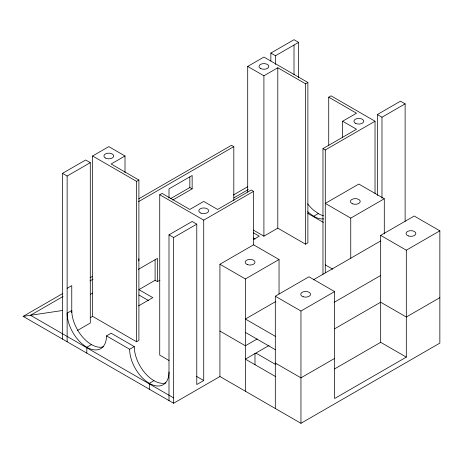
<?xml version="1.0" encoding="UTF-8"?>
<svg xmlns="http://www.w3.org/2000/svg" width="463" height="463" viewBox="0 0 463 463"><rect width="100%" height="100%" fill="white"/><g stroke="black" fill="none" stroke-linecap="round" stroke-linejoin="round"><path stroke-width="0.69" d="M62.505 339.095L62.505 173.359L85.655 159.995L90.285 162.663L90.285 323.052L77.321 330.541M125.01 155.985L111.12 164L138.9 180.043L138.9 340.432L136.585 341.769L92.6 316.374L92.6 155.985L108.805 146.626L125.01 155.985L125.01 172.601M247.705 192.018L247.705 66.435L263.91 57.076L307.883 82.466L307.883 242.855L305.568 244.192L277.8 228.161L263.91 236.176L253.313 230.059M270.855 61.006L270.855 53.071L294.005 39.702L298.635 42.376L298.635 77.778M62.505 173.359L67.135 176.033L90.285 162.663M270.855 53.071L275.485 55.739L298.635 42.376M247.705 66.435L263.91 75.793L277.8 67.772L305.568 83.803L307.883 82.466M92.6 155.985L136.585 181.38L138.9 180.043M138.79 198.818L231.5 145.289L233.815 146.626L233.815 200.589M138.599 201.602L233.815 146.626M169.03 360.498L159.735 355.133L159.735 194.744L162.05 193.407L189.83 209.444L203.72 201.428L217.61 209.444L251.264 190.015L253.579 191.352L253.579 244.817L219.925 264.246L219.925 376.517L300.95 423.298L439.85 343.106L439.85 230.829L414.206 216.024L380.667 235.389L380.667 342.313L334.523 368.953M328.73 145.579L328.73 97.178L331.045 95.841L375.03 121.231L375.03 193.482M170.436 198.725L189.83 187.527L192.145 188.863L192.145 175.5L168.995 188.863L168.995 198.008M172.751 200.062L192.145 188.863M342.62 137.852L342.62 121.231L356.51 113.215L328.73 97.178M67.135 288.304L71.765 285.63L71.765 312.606M219.925 376.517L173.625 403.25L23.15 316.374L62.569 293.617M90.1 277.719L92.6 276.278M233.375 194.998L247.769 186.693M168.995 400.576L168.995 234.839L192.145 221.476L196.775 224.15L196.775 384.539L203.72 380.528L203.72 220.139L253.579 191.352M377.345 195.467L377.345 114.552L400.495 101.183L405.125 103.857L405.125 221.314M63.043 296.488L30.506 315.274L173.625 397.902M89.944 280.954L93.075 279.148M233.85 197.875L248.243 189.564M322.971 274.327L322.971 148.617L356.51 129.252L342.62 121.231M168.995 234.839L173.625 237.513L196.775 224.15M322.971 148.617L325.286 149.954L375.03 121.231M377.345 114.552L381.975 117.226L405.125 103.857M90.285 294.451L92.6 293.114M138.379 269.356L157.42 258.366L157.42 281.62L155.105 280.283L138.9 289.641L152.79 297.663L138.593 305.858M90.285 317.711L92.6 316.374M157.42 281.62L159.92 280.179M253.724 239.388L259.28 236.176L253.244 232.692M91.442 344.576L86.812 347.244L86.812 353.13M103.423 346.793A27.826 16.066 60 0 1 82.738 337.203A27.826 16.066 60 0 1 71.765 310.494L67.135 313.162A27.826 16.066 60 0 0 86.812 347.244A27.826 16.066 60 0 0 106.49 335.883L111.12 333.215L134.27 346.579A27.826 16.066 60 0 0 145.243 373.294A27.826 16.066 60 0 0 165.928 382.884M313.683 216.25L318.312 213.576M219.925 264.246L245.39 278.946L279.044 259.517L279.044 293.883M384.29 198.754L358.825 184.054L325.286 203.413L350.751 218.119L384.29 198.754L384.29 233.838M106.49 335.883L129.64 349.252L134.27 346.579M275.306 408.488L275.306 296.216L308.96 276.787L334.604 291.592L334.604 398.521L406.311 357.118L406.311 250.194L439.85 230.829M275.931 301.413L245.39 319.042L275.306 336.312M313.341 279.814L380.563 241.003M153.947 380.661L149.317 383.335L149.317 389.215M275.306 296.216L300.95 311.026L334.604 291.592M257.231 338.939L245.39 345.774L219.925 331.074M334.523 302.125L380.667 275.485M269.072 345.467L245.39 359.143L275.306 376.413M334.523 328.857L380.667 302.217L406.311 317.022L439.85 297.663M334.604 358.42L300.95 377.854L275.306 363.044M23.15 316.374L62.505 310.494M380.667 235.389L406.311 250.194M307.75 213.374L323.377 222.396M325.286 264.9L332.741 269.2M253.244 238.04L255.055 239.087M253.579 244.817L279.044 259.517M159.735 194.744L203.72 220.139M380.667 342.313L406.311 357.118M245.39 332.411L275.306 349.681M256.068 353.176L275.942 364.647M138.9 294.989L148.565 300.568M196.283 376.234L203.72 380.528M381.975 117.226L381.975 198.141M350.751 218.119L350.751 258.215M325.286 149.954L325.286 272.834M305.568 83.803L305.568 244.192M300.95 311.026L300.95 423.298M294.005 45.05L294.005 74.67M277.8 67.772L277.8 228.161M275.485 55.739L275.485 64.409M263.91 75.793L263.91 236.176M254.991 353.257L254.991 364.815M245.39 278.946L245.39 391.218M189.83 176.976L189.83 187.527M173.625 237.513L173.625 403.25M155.105 259.847L155.105 280.283M136.585 181.38L136.585 341.769M67.135 176.033L67.135 341.769M168.995 371.974A27.826 16.066 60 0 1 149.317 383.335A27.826 16.066 60 0 1 129.64 349.252M323.596 218.895A27.826 16.066 60 0 1 313.769 216.314L308.671 212.621A27.826 16.066 60 0 1 307.687 211.724M323.487 215.781A27.826 16.066 60 0 1 318.399 213.64L313.301 209.947A27.826 16.066 60 0 1 307.669 203.842M138.784 258.73A4.914 2.836 -60 0 1 138.784 260.808M247.624 264.68A4.914 2.836 0 0 0 254.991 262.226A4.914 2.836 0 0 0 247.624 259.766A4.914 2.836 0 0 0 247.624 264.68M352.87 203.917A4.914 2.836 0 0 0 360.237 201.463A4.914 2.836 0 0 0 352.87 199.003A4.914 2.836 0 0 0 352.87 203.917M408.488 235.962A4.914 2.836 0 0 0 415.855 233.502A4.914 2.836 0 0 0 408.488 231.049A4.914 2.836 0 0 0 408.488 235.962M303.184 296.754A4.914 2.836 0 0 0 310.551 294.3A4.914 2.836 0 0 0 303.184 291.846A4.914 2.836 0 0 0 303.184 296.754M355.653 123.401A4.914 2.836 0 0 0 363.658 121.734A4.914 2.836 0 0 0 357.164 118.563A4.914 2.836 0 0 0 355.653 123.401M200.959 213.13A4.914 2.836 0 0 0 208.616 210.989A4.914 2.836 0 0 0 201.579 208.228A4.914 2.836 0 0 0 200.959 213.13M105.332 157.987A4.914 2.836 0 0 0 113.551 156.72A4.914 2.836 0 0 0 107.532 153.247A4.914 2.836 0 0 0 105.332 157.987M260.438 68.437A4.914 2.836 0 0 0 268.656 67.17A4.914 2.836 0 0 0 262.637 63.697A4.914 2.836 0 0 0 260.438 68.437"/></g></svg>
